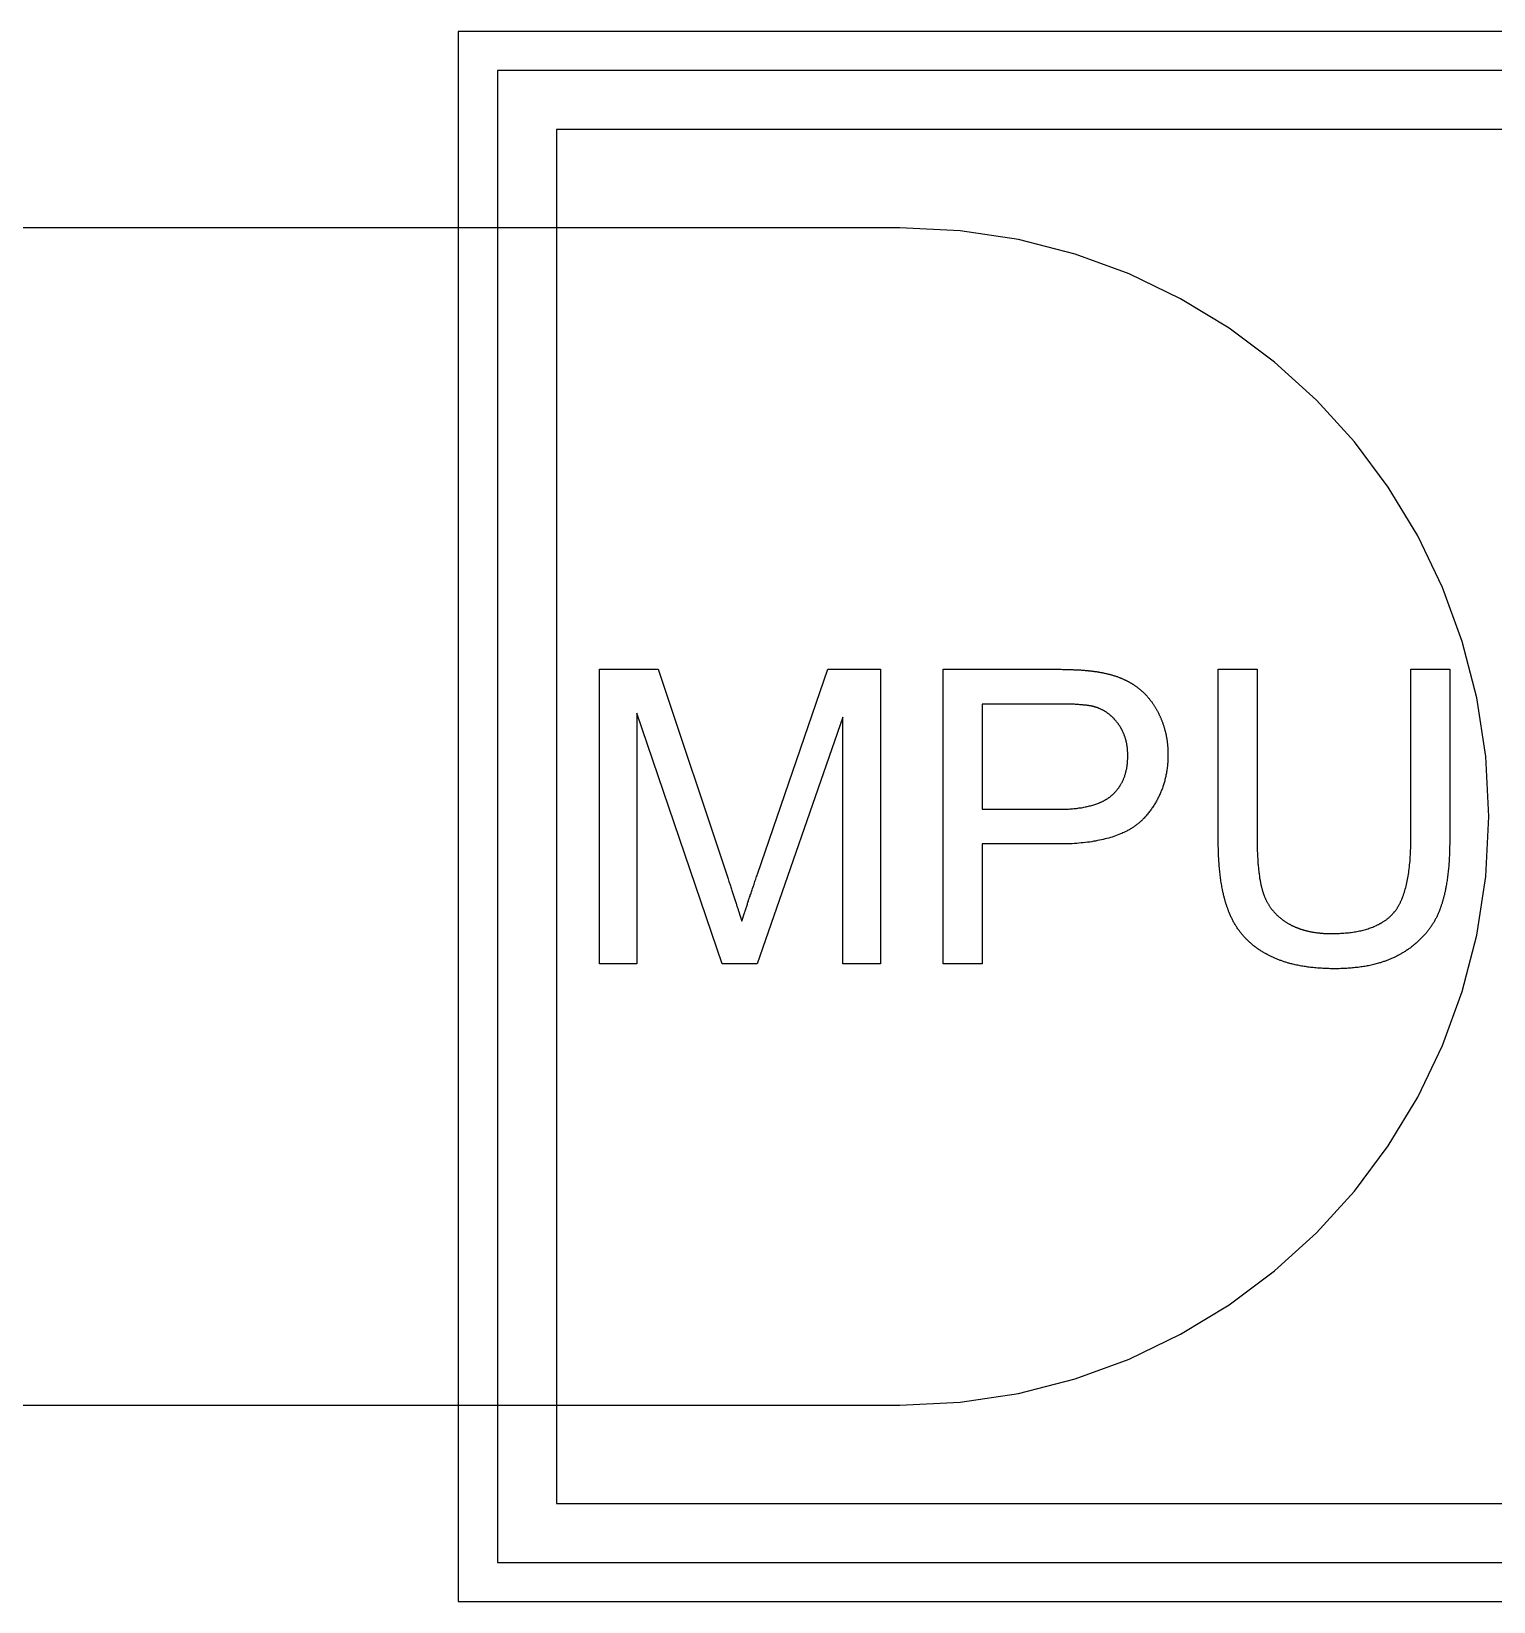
# Model space of a CAD drawing. Extents: x -115 to 95, y -60 to 60.
# Drawn here: x -4.85 to 10.05, y -8 to 8 of the extents above; entities that cross this region are included whole.
import ezdxf

# ---------------------------------------------------------------- set-up
doc = ezdxf.new("R2010")
doc.units = 0
doc.layers.add('CUT', color=1, linetype='Continuous')
doc.layers.add('ENGRAVE', color=5, linetype='Continuous')

msp = doc.modelspace()

# ---------------------------------------------------------------- linework, layer by layer
at = {"layer": 'CUT', "color": 1}
msp.add_lwpolyline([(-24, -6), (4, -6), (4, -6), (4.613, -5.969), (5.209, -5.878), (5.784, -5.73), (6.335, -5.528), (6.86, -5.276), (7.355, -4.975), (7.817, -4.63), (8.243, -4.243), (8.63, -3.817), (8.975, -3.355), (9.276, -2.86), (9.528, -2.335), (9.73, -1.784), (9.878, -1.209), (9.969, -0.613), (10, 0), (9.969, 0.613), (9.878, 1.209), (9.73, 1.784), (9.528, 2.335), (9.276, 2.86), (8.975, 3.355), (8.63, 3.817), (8.243, 4.243), (7.817, 4.63), (7.355, 4.975), (6.86, 5.276), (6.335, 5.528), (5.784, 5.73), (5.209, 5.878), (4.613, 5.969), (4, 6), (-24, 6)], dxfattribs=at)
at = {"layer": 'ENGRAVE', "color": 5}
for points in [[(20.5, 8), (-0.5, 8), (-0.5, -8), (20.5, -8), (20.5, 8)], [(20.1, 7.6), (-0.1, 7.6), (-0.1, -7.6), (20.1, -7.6), (20.1, 7.6)]]:
    msp.add_lwpolyline(points, close=True, dxfattribs=at)
for points in [[(19.5, 7), (0.5, 7)], [(0.5, 7), (0.5, -7)], [(0.938, -1.5), (0.938, 1.5)], [(0.938, 1.5), (1.535, 1.5)], [(1.535, 1.5), (2.245, -0.624)], [(2.548, -0.587), (3.266, 1.5)], [(3.266, 1.5), (3.8, 1.5)], [(3.8, 1.5), (3.8, -1.5)], [(4.441, -1.5), (4.441, 1.5)], [(4.441, 1.5), (5.573, 1.5)], [(5.573, 1.5), (5.585, 1.5), (5.597, 1.5), (5.609, 1.5), (5.62, 1.5), (5.632, 1.5), (5.644, 1.5), (5.655, 1.499), (5.666, 1.499), (5.677, 1.499), (5.688, 1.499), (5.699, 1.499), (5.71, 1.498), (5.721, 1.498), (5.731, 1.498), (5.742, 1.497), (5.752, 1.497), (5.762, 1.497), (5.773, 1.496), (5.783, 1.496), (5.792, 1.495), (5.802, 1.495), (5.812, 1.494), (5.821, 1.494), (5.831, 1.493), (5.84, 1.493), (5.849, 1.492), (5.858, 1.491), (5.867, 1.491), (5.877, 1.49), (5.886, 1.489), (5.895, 1.488), (5.902, 1.488), (5.908, 1.487), (5.912, 1.487), (5.916, 1.487), (5.92, 1.486), (5.924, 1.486), (5.928, 1.485), (5.932, 1.485), (5.937, 1.484), (5.941, 1.484), (5.945, 1.483), (5.949, 1.483), (5.954, 1.482), (5.958, 1.482), (5.962, 1.481), (5.966, 1.481), (5.97, 1.48), (5.974, 1.48), (5.978, 1.479), (5.981, 1.479), (5.985, 1.478), (5.989, 1.478), (5.993, 1.477), (5.997, 1.477), (6, 1.476), (6.004, 1.476), (6.008, 1.475), (6.011, 1.474), (6.015, 1.474), (6.019, 1.473), (6.022, 1.473), (6.026, 1.472), (6.029, 1.471)], [(6.029, 1.471), (6.037, 1.47), (6.044, 1.469), (6.052, 1.467), (6.059, 1.466), (6.067, 1.465), (6.074, 1.463), (6.081, 1.461), (6.089, 1.46), (6.096, 1.458), (6.103, 1.457), (6.11, 1.455), (6.117, 1.453), (6.124, 1.451), (6.131, 1.45), (6.138, 1.448), (6.145, 1.446), (6.152, 1.444), (6.159, 1.442), (6.166, 1.44), (6.173, 1.438), (6.18, 1.436), (6.186, 1.434), (6.193, 1.432), (6.2, 1.429), (6.206, 1.427), (6.213, 1.425), (6.219, 1.422), (6.226, 1.42), (6.232, 1.418), (6.239, 1.415), (6.245, 1.413), (6.251, 1.41), (6.256, 1.408), (6.261, 1.406), (6.266, 1.404), (6.271, 1.402), (6.276, 1.4), (6.281, 1.397), (6.286, 1.395), (6.291, 1.393), (6.296, 1.39), (6.3, 1.388), (6.305, 1.386), (6.31, 1.383), (6.315, 1.381), (6.319, 1.379), (6.324, 1.376), (6.329, 1.374), (6.333, 1.371), (6.338, 1.369), (6.343, 1.366), (6.347, 1.363), (6.352, 1.361), (6.356, 1.358), (6.361, 1.355), (6.365, 1.353), (6.369, 1.35), (6.374, 1.347), (6.378, 1.344), (6.382, 1.342), (6.387, 1.339), (6.391, 1.336), (6.395, 1.333), (6.399, 1.33)], [(7.242, -0.233), (7.242, 1.5)], [(7.242, 1.5), (7.639, 1.5)], [(7.639, 1.5), (7.639, -0.231)], [(9.205, 1.5), (9.602, 1.5)], [(9.205, -0.231), (9.205, 1.5)], [(9.602, 1.5), (9.602, -0.233)], [(6.399, 1.33), (6.404, 1.327), (6.408, 1.324), (6.412, 1.321), (6.417, 1.318), (6.421, 1.315), (6.425, 1.312), (6.429, 1.308), (6.433, 1.305), (6.438, 1.302), (6.442, 1.299), (6.446, 1.295), (6.45, 1.292), (6.454, 1.288), (6.458, 1.285), (6.462, 1.281), (6.466, 1.278), (6.47, 1.274), (6.474, 1.271), (6.478, 1.267), (6.481, 1.263), (6.485, 1.26), (6.489, 1.256), (6.493, 1.252), (6.497, 1.248), (6.5, 1.244), (6.504, 1.24), (6.508, 1.236), (6.512, 1.233), (6.515, 1.229), (6.519, 1.225), (6.522, 1.221), (6.526, 1.216), (6.53, 1.212), (6.534, 1.207), (6.538, 1.202), (6.542, 1.197), (6.546, 1.192), (6.55, 1.187), (6.554, 1.182), (6.557, 1.177), (6.561, 1.172), (6.565, 1.167), (6.569, 1.162), (6.572, 1.156), (6.576, 1.151), (6.579, 1.146), (6.583, 1.14), (6.587, 1.135), (6.59, 1.129), (6.594, 1.124), (6.597, 1.118), (6.6, 1.113), (6.604, 1.107), (6.607, 1.101), (6.61, 1.096), (6.614, 1.09), (6.617, 1.084), (6.62, 1.078), (6.623, 1.072), (6.627, 1.066), (6.63, 1.06), (6.633, 1.054), (6.636, 1.048), (6.639, 1.042)], [(5.605, 1.146), (4.838, 1.146)], [(4.838, 1.146), (4.838, 0.074)], [(5.976, 1.119), (5.974, 1.12), (5.972, 1.12), (5.97, 1.121), (5.969, 1.121), (5.967, 1.122), (5.965, 1.122), (5.963, 1.123), (5.961, 1.123), (5.959, 1.123), (5.957, 1.124), (5.955, 1.124), (5.953, 1.125), (5.951, 1.125), (5.949, 1.125), (5.947, 1.126), (5.945, 1.126), (5.943, 1.127), (5.94, 1.127), (5.938, 1.127), (5.936, 1.128), (5.934, 1.128), (5.931, 1.129), (5.929, 1.129), (5.927, 1.129), (5.924, 1.13), (5.922, 1.13), (5.919, 1.13), (5.917, 1.131), (5.915, 1.131), (5.913, 1.131), (5.911, 1.132), (5.907, 1.132), (5.902, 1.133), (5.895, 1.134), (5.887, 1.134), (5.879, 1.135), (5.871, 1.136), (5.864, 1.137), (5.856, 1.138), (5.848, 1.138), (5.84, 1.139), (5.832, 1.139), (5.823, 1.14), (5.815, 1.141), (5.806, 1.141), (5.797, 1.142), (5.788, 1.142), (5.778, 1.143), (5.769, 1.143), (5.759, 1.143), (5.749, 1.144), (5.739, 1.144), (5.729, 1.144), (5.719, 1.145), (5.708, 1.145), (5.697, 1.145), (5.687, 1.145), (5.675, 1.145), (5.664, 1.146), (5.653, 1.146), (5.641, 1.146), (5.629, 1.146), (5.617, 1.146), (5.605, 1.146)], [(2.188, -1.5), (1.32, 1.054)], [(1.32, 1.054), (1.32, -1.5)], [(3.418, 1.011), (2.546, -1.5)], [(3.418, -1.5), (3.418, 1.011)], [(6.225, 0.941), (6.222, 0.946), (6.219, 0.95), (6.216, 0.954), (6.213, 0.958), (6.21, 0.962), (6.207, 0.966), (6.204, 0.97), (6.201, 0.974), (6.197, 0.978), (6.194, 0.982), (6.191, 0.985), (6.188, 0.989), (6.184, 0.993), (6.181, 0.997), (6.177, 1), (6.174, 1.004), (6.171, 1.007), (6.167, 1.011), (6.163, 1.014), (6.16, 1.017), (6.156, 1.021), (6.153, 1.024), (6.149, 1.027), (6.145, 1.03), (6.142, 1.034), (6.138, 1.037), (6.134, 1.04), (6.13, 1.043), (6.126, 1.046), (6.123, 1.049), (6.119, 1.051), (6.115, 1.054), (6.111, 1.057), (6.107, 1.06), (6.103, 1.062), (6.099, 1.065), (6.095, 1.067), (6.091, 1.07), (6.087, 1.072), (6.083, 1.075), (6.079, 1.077), (6.075, 1.079), (6.07, 1.082), (6.066, 1.084), (6.062, 1.086), (6.058, 1.088), (6.053, 1.09), (6.049, 1.092), (6.045, 1.094), (6.04, 1.096), (6.036, 1.098), (6.031, 1.1), (6.027, 1.102), (6.022, 1.104), (6.018, 1.106), (6.013, 1.107), (6.009, 1.109), (6.004, 1.111), (5.999, 1.112), (5.995, 1.114), (5.99, 1.115), (5.985, 1.117), (5.981, 1.118), (5.976, 1.119)], [(6.639, 1.042), (6.642, 1.036), (6.644, 1.03), (6.647, 1.025), (6.65, 1.019), (6.652, 1.013), (6.655, 1.008), (6.657, 1.002), (6.66, 0.996), (6.662, 0.99), (6.664, 0.985), (6.667, 0.979), (6.669, 0.973), (6.671, 0.967), (6.674, 0.961), (6.676, 0.956), (6.678, 0.95), (6.68, 0.944), (6.682, 0.938), (6.684, 0.932), (6.686, 0.926), (6.688, 0.92), (6.69, 0.914), (6.692, 0.908), (6.693, 0.902), (6.695, 0.896), (6.697, 0.89), (6.699, 0.884), (6.7, 0.878), (6.702, 0.872), (6.703, 0.866), (6.705, 0.86), (6.706, 0.853), (6.708, 0.847), (6.709, 0.84), (6.711, 0.834), (6.712, 0.827), (6.713, 0.82), (6.715, 0.813), (6.716, 0.807), (6.717, 0.8), (6.718, 0.793), (6.719, 0.786), (6.72, 0.78), (6.721, 0.773), (6.722, 0.766), (6.723, 0.759), (6.724, 0.752), (6.725, 0.745), (6.725, 0.738), (6.726, 0.731), (6.727, 0.725), (6.727, 0.718), (6.728, 0.711), (6.728, 0.704), (6.729, 0.697), (6.729, 0.689), (6.73, 0.682), (6.73, 0.675), (6.73, 0.668), (6.731, 0.661), (6.731, 0.654), (6.731, 0.647), (6.731, 0.64), (6.731, 0.632)], [(6.322, 0.62), (6.322, 0.626), (6.321, 0.633), (6.321, 0.639), (6.321, 0.645), (6.321, 0.651), (6.321, 0.657), (6.32, 0.663), (6.32, 0.669), (6.319, 0.675), (6.319, 0.681), (6.318, 0.687), (6.318, 0.693), (6.317, 0.699), (6.316, 0.705), (6.316, 0.711), (6.315, 0.717), (6.314, 0.722), (6.313, 0.728), (6.312, 0.734), (6.311, 0.74), (6.31, 0.745), (6.309, 0.751), (6.307, 0.757), (6.306, 0.762), (6.305, 0.768), (6.304, 0.773), (6.302, 0.778), (6.301, 0.784), (6.299, 0.79), (6.297, 0.795), (6.296, 0.8), (6.294, 0.805), (6.293, 0.81), (6.291, 0.815), (6.289, 0.819), (6.288, 0.824), (6.286, 0.828), (6.284, 0.833), (6.283, 0.837), (6.281, 0.842), (6.279, 0.846), (6.277, 0.85), (6.275, 0.855), (6.273, 0.859), (6.271, 0.864), (6.269, 0.868), (6.267, 0.872), (6.265, 0.876), (6.263, 0.881), (6.261, 0.885), (6.258, 0.889), (6.256, 0.893), (6.254, 0.897), (6.251, 0.901), (6.249, 0.906), (6.247, 0.91), (6.244, 0.914), (6.242, 0.918), (6.239, 0.922), (6.236, 0.926), (6.234, 0.93), (6.231, 0.934), (6.228, 0.937), (6.225, 0.941)], [(6.16, 0.217), (6.164, 0.221), (6.169, 0.225), (6.173, 0.229), (6.178, 0.234), (6.182, 0.238), (6.186, 0.242), (6.19, 0.247), (6.195, 0.251), (6.199, 0.255), (6.203, 0.26), (6.206, 0.264), (6.21, 0.269), (6.214, 0.274), (6.218, 0.278), (6.221, 0.283), (6.225, 0.288), (6.229, 0.293), (6.232, 0.298), (6.235, 0.303), (6.239, 0.308), (6.242, 0.313), (6.245, 0.318), (6.248, 0.323), (6.251, 0.328), (6.254, 0.333), (6.257, 0.339), (6.26, 0.344), (6.263, 0.349), (6.266, 0.354), (6.268, 0.36), (6.271, 0.365), (6.273, 0.371), (6.276, 0.377), (6.279, 0.384), (6.282, 0.391), (6.285, 0.398), (6.287, 0.405), (6.29, 0.412), (6.292, 0.42), (6.294, 0.427), (6.297, 0.434), (6.299, 0.441), (6.301, 0.449), (6.303, 0.456), (6.305, 0.464), (6.306, 0.471), (6.308, 0.479), (6.31, 0.487), (6.311, 0.495), (6.312, 0.503), (6.314, 0.51), (6.315, 0.518), (6.316, 0.527), (6.317, 0.535), (6.318, 0.543), (6.319, 0.551), (6.319, 0.56), (6.32, 0.568), (6.32, 0.577), (6.321, 0.585), (6.321, 0.594), (6.321, 0.602), (6.322, 0.611), (6.322, 0.62)], [(6.731, 0.632), (6.731, 0.62), (6.731, 0.608), (6.73, 0.596), (6.73, 0.584), (6.729, 0.572), (6.729, 0.56), (6.728, 0.548), (6.727, 0.536), (6.726, 0.524), (6.725, 0.512), (6.723, 0.501), (6.722, 0.489), (6.72, 0.477), (6.719, 0.466), (6.717, 0.454), (6.715, 0.443), (6.713, 0.432), (6.71, 0.42), (6.708, 0.409), (6.706, 0.398), (6.703, 0.387), (6.7, 0.376), (6.698, 0.365), (6.695, 0.354), (6.692, 0.343), (6.688, 0.333), (6.685, 0.322), (6.681, 0.311), (6.678, 0.301), (6.674, 0.29), (6.67, 0.279), (6.666, 0.269), (6.662, 0.259), (6.658, 0.25), (6.654, 0.24), (6.65, 0.231), (6.646, 0.221), (6.642, 0.212), (6.637, 0.202), (6.632, 0.193), (6.628, 0.183), (6.623, 0.174), (6.618, 0.165), (6.613, 0.156), (6.607, 0.147), (6.602, 0.138), (6.597, 0.129), (6.591, 0.12), (6.586, 0.111), (6.58, 0.102), (6.574, 0.093), (6.568, 0.084), (6.562, 0.076), (6.556, 0.067), (6.549, 0.058), (6.543, 0.05), (6.536, 0.041), (6.53, 0.033), (6.523, 0.025), (6.516, 0.016), (6.509, 0.008), (6.502, 0), (6.495, -0.008), (6.487, -0.016)], [(5.614, 0.074), (5.629, 0.074), (5.644, 0.074), (5.659, 0.074), (5.674, 0.075), (5.688, 0.075), (5.703, 0.076), (5.717, 0.076), (5.731, 0.077), (5.745, 0.078), (5.759, 0.079), (5.772, 0.081), (5.785, 0.082), (5.799, 0.083), (5.812, 0.085), (5.824, 0.087), (5.837, 0.088), (5.85, 0.09), (5.862, 0.092), (5.874, 0.094), (5.886, 0.097), (5.898, 0.099), (5.909, 0.101), (5.921, 0.104), (5.932, 0.107), (5.943, 0.109), (5.953, 0.112), (5.964, 0.115), (5.975, 0.119), (5.986, 0.122), (5.996, 0.126), (6.006, 0.129), (6.015, 0.132), (6.022, 0.135), (6.027, 0.137), (6.032, 0.139), (6.036, 0.141), (6.041, 0.143), (6.046, 0.145), (6.051, 0.148), (6.057, 0.15), (6.062, 0.152), (6.067, 0.155), (6.071, 0.157), (6.076, 0.16), (6.081, 0.162), (6.085, 0.165), (6.09, 0.167), (6.095, 0.17), (6.099, 0.173), (6.104, 0.175), (6.108, 0.178), (6.112, 0.181), (6.117, 0.184), (6.121, 0.187), (6.125, 0.189), (6.129, 0.192), (6.133, 0.195), (6.137, 0.198), (6.141, 0.201), (6.145, 0.204), (6.149, 0.207), (6.153, 0.211), (6.156, 0.214), (6.16, 0.217)], [(4.838, 0.074), (5.614, 0.074)], [(6.487, -0.016), (6.482, -0.022), (6.476, -0.028), (6.47, -0.034), (6.465, -0.04), (6.459, -0.045), (6.453, -0.051), (6.447, -0.056), (6.44, -0.062), (6.434, -0.067), (6.427, -0.073), (6.421, -0.078), (6.414, -0.083), (6.408, -0.088), (6.401, -0.093), (6.394, -0.098), (6.387, -0.103), (6.38, -0.108), (6.372, -0.113), (6.365, -0.117), (6.358, -0.122), (6.35, -0.127), (6.343, -0.131), (6.335, -0.135), (6.327, -0.14), (6.319, -0.144), (6.31, -0.149), (6.302, -0.153), (6.294, -0.157), (6.287, -0.16), (6.28, -0.164), (6.271, -0.168), (6.261, -0.172), (6.247, -0.178), (6.231, -0.185), (6.214, -0.191), (6.196, -0.198), (6.179, -0.204), (6.162, -0.209), (6.145, -0.215), (6.127, -0.22), (6.109, -0.225), (6.091, -0.229), (6.072, -0.234), (6.053, -0.238), (6.034, -0.242), (6.014, -0.246), (5.994, -0.25), (5.974, -0.253), (5.954, -0.257), (5.933, -0.26), (5.912, -0.263), (5.89, -0.265), (5.868, -0.268), (5.846, -0.27), (5.824, -0.272), (5.801, -0.274), (5.778, -0.275), (5.754, -0.277), (5.731, -0.278), (5.707, -0.279), (5.682, -0.279), (5.657, -0.28), (5.632, -0.28), (5.607, -0.28)], [(5.607, -0.28), (4.838, -0.28)], [(4.838, -0.28), (4.838, -1.5)], [(7.357, -0.986), (7.354, -0.98), (7.352, -0.973), (7.349, -0.966), (7.346, -0.959), (7.344, -0.952), (7.341, -0.945), (7.339, -0.938), (7.336, -0.931), (7.334, -0.924), (7.331, -0.917), (7.329, -0.91), (7.326, -0.902), (7.324, -0.895), (7.322, -0.887), (7.319, -0.88), (7.317, -0.872), (7.315, -0.865), (7.313, -0.857), (7.311, -0.849), (7.309, -0.842), (7.306, -0.834), (7.304, -0.826), (7.302, -0.818), (7.3, -0.81), (7.298, -0.802), (7.296, -0.793), (7.295, -0.785), (7.293, -0.777), (7.291, -0.77), (7.29, -0.762), (7.288, -0.754), (7.286, -0.744), (7.283, -0.731), (7.281, -0.718), (7.278, -0.703), (7.276, -0.688), (7.273, -0.673), (7.271, -0.659), (7.269, -0.645), (7.267, -0.63), (7.265, -0.615), (7.263, -0.6), (7.261, -0.585), (7.259, -0.57), (7.258, -0.555), (7.256, -0.539), (7.255, -0.523), (7.253, -0.507), (7.252, -0.491), (7.251, -0.475), (7.25, -0.459), (7.249, -0.442), (7.248, -0.426), (7.247, -0.409), (7.246, -0.392), (7.245, -0.375), (7.245, -0.358), (7.244, -0.341), (7.244, -0.323), (7.243, -0.305), (7.243, -0.288), (7.243, -0.27), (7.243, -0.251), (7.242, -0.233)], [(7.639, -0.231), (7.64, -0.247), (7.64, -0.263), (7.64, -0.279), (7.64, -0.295), (7.64, -0.31), (7.641, -0.325), (7.641, -0.34), (7.641, -0.355), (7.642, -0.37), (7.643, -0.384), (7.643, -0.399), (7.644, -0.413), (7.645, -0.427), (7.646, -0.441), (7.646, -0.454), (7.647, -0.468), (7.648, -0.481), (7.649, -0.494), (7.651, -0.507), (7.652, -0.52), (7.653, -0.532), (7.654, -0.545), (7.656, -0.557), (7.657, -0.569), (7.659, -0.581), (7.66, -0.592), (7.662, -0.604), (7.664, -0.615), (7.665, -0.627), (7.667, -0.639), (7.669, -0.65), (7.671, -0.659), (7.672, -0.666), (7.673, -0.671), (7.674, -0.676), (7.675, -0.68), (7.676, -0.685), (7.677, -0.69), (7.678, -0.695), (7.679, -0.701), (7.681, -0.706), (7.682, -0.711), (7.683, -0.716), (7.684, -0.721), (7.685, -0.725), (7.686, -0.73), (7.688, -0.735), (7.689, -0.74), (7.69, -0.744), (7.692, -0.749), (7.693, -0.753), (7.694, -0.758), (7.695, -0.762), (7.697, -0.767), (7.698, -0.771), (7.7, -0.775), (7.701, -0.78), (7.702, -0.784), (7.704, -0.788), (7.705, -0.792), (7.707, -0.796), (7.708, -0.8), (7.71, -0.804), (7.711, -0.808)], [(9.019, -0.995), (9.022, -0.99), (9.026, -0.986), (9.03, -0.982), (9.034, -0.978), (9.037, -0.973), (9.041, -0.969), (9.044, -0.964), (9.048, -0.96), (9.051, -0.955), (9.055, -0.95), (9.058, -0.946), (9.061, -0.941), (9.065, -0.936), (9.068, -0.931), (9.071, -0.926), (9.074, -0.92), (9.078, -0.915), (9.081, -0.91), (9.084, -0.904), (9.087, -0.899), (9.09, -0.893), (9.093, -0.888), (9.096, -0.882), (9.099, -0.876), (9.101, -0.87), (9.104, -0.863), (9.107, -0.857), (9.11, -0.852), (9.112, -0.847), (9.114, -0.842), (9.117, -0.835), (9.12, -0.827), (9.125, -0.815), (9.13, -0.801), (9.135, -0.786), (9.14, -0.771), (9.145, -0.755), (9.149, -0.74), (9.153, -0.725), (9.157, -0.709), (9.161, -0.693), (9.165, -0.677), (9.168, -0.66), (9.172, -0.643), (9.175, -0.625), (9.178, -0.607), (9.181, -0.589), (9.184, -0.571), (9.186, -0.552), (9.189, -0.533), (9.191, -0.513), (9.193, -0.494), (9.195, -0.474), (9.197, -0.453), (9.198, -0.432), (9.2, -0.411), (9.201, -0.39), (9.202, -0.368), (9.203, -0.346), (9.204, -0.324), (9.204, -0.301), (9.205, -0.278), (9.205, -0.255), (9.205, -0.231)], [(9.602, -0.233), (9.602, -0.25), (9.602, -0.268), (9.602, -0.285), (9.601, -0.302), (9.601, -0.318), (9.601, -0.335), (9.6, -0.351), (9.6, -0.368), (9.599, -0.384), (9.598, -0.4), (9.597, -0.416), (9.597, -0.431), (9.596, -0.447), (9.595, -0.463), (9.594, -0.478), (9.592, -0.493), (9.591, -0.508), (9.59, -0.523), (9.588, -0.538), (9.587, -0.553), (9.585, -0.567), (9.584, -0.582), (9.582, -0.596), (9.58, -0.61), (9.579, -0.624), (9.577, -0.637), (9.575, -0.651), (9.573, -0.665), (9.57, -0.679), (9.568, -0.693), (9.566, -0.706), (9.563, -0.718), (9.562, -0.728), (9.56, -0.736), (9.559, -0.743), (9.557, -0.75), (9.556, -0.758), (9.554, -0.766), (9.552, -0.774), (9.55, -0.782), (9.549, -0.789), (9.547, -0.797), (9.545, -0.805), (9.543, -0.812), (9.541, -0.82), (9.539, -0.827), (9.537, -0.834), (9.535, -0.842), (9.533, -0.849), (9.531, -0.856), (9.529, -0.863), (9.527, -0.871), (9.525, -0.878), (9.523, -0.885), (9.521, -0.892), (9.518, -0.898), (9.516, -0.905), (9.514, -0.912), (9.512, -0.919), (9.509, -0.925), (9.507, -0.932), (9.505, -0.939), (9.502, -0.945), (9.5, -0.952)], [(2.245, -0.624), (2.249, -0.636), (2.253, -0.649), (2.257, -0.661), (2.261, -0.673), (2.265, -0.685), (2.269, -0.696), (2.273, -0.708), (2.277, -0.719), (2.28, -0.731), (2.284, -0.742), (2.288, -0.753), (2.291, -0.764), (2.295, -0.775), (2.298, -0.785), (2.302, -0.796), (2.305, -0.806), (2.308, -0.816), (2.312, -0.827), (2.315, -0.837), (2.318, -0.846), (2.321, -0.856), (2.324, -0.866), (2.328, -0.875), (2.33, -0.885), (2.333, -0.894), (2.336, -0.903), (2.339, -0.911), (2.342, -0.921), (2.345, -0.93), (2.348, -0.939), (2.351, -0.948), (2.353, -0.955), (2.355, -0.96), (2.356, -0.964), (2.357, -0.967), (2.358, -0.971), (2.359, -0.974), (2.36, -0.978), (2.362, -0.982), (2.363, -0.986), (2.364, -0.99), (2.365, -0.994), (2.366, -0.997), (2.368, -1.001), (2.369, -1.005), (2.37, -1.008), (2.371, -1.012), (2.372, -1.015), (2.373, -1.019), (2.374, -1.023), (2.375, -1.026), (2.377, -1.029), (2.378, -1.033), (2.379, -1.036), (2.38, -1.04), (2.381, -1.043), (2.382, -1.046), (2.383, -1.049), (2.384, -1.053), (2.385, -1.056), (2.386, -1.059), (2.387, -1.062), (2.388, -1.065), (2.388, -1.068)], [(2.388, -1.068), (2.39, -1.065), (2.391, -1.061), (2.392, -1.058), (2.393, -1.054), (2.394, -1.05), (2.395, -1.047), (2.396, -1.043), (2.398, -1.039), (2.399, -1.036), (2.4, -1.032), (2.401, -1.028), (2.402, -1.024), (2.404, -1.02), (2.405, -1.016), (2.406, -1.012), (2.407, -1.008), (2.409, -1.004), (2.41, -1), (2.411, -0.996), (2.413, -0.992), (2.414, -0.988), (2.415, -0.984), (2.417, -0.98), (2.418, -0.975), (2.42, -0.971), (2.421, -0.966), (2.422, -0.962), (2.424, -0.958), (2.425, -0.954), (2.426, -0.95), (2.428, -0.946), (2.43, -0.94), (2.432, -0.932), (2.435, -0.923), (2.438, -0.913), (2.442, -0.903), (2.445, -0.893), (2.448, -0.884), (2.451, -0.874), (2.455, -0.864), (2.458, -0.854), (2.461, -0.844), (2.465, -0.834), (2.468, -0.823), (2.472, -0.813), (2.475, -0.802), (2.479, -0.791), (2.483, -0.78), (2.486, -0.769), (2.49, -0.758), (2.494, -0.747), (2.498, -0.735), (2.502, -0.724), (2.506, -0.712), (2.51, -0.7), (2.514, -0.688), (2.518, -0.676), (2.522, -0.664), (2.526, -0.651), (2.531, -0.639), (2.535, -0.626), (2.539, -0.613), (2.544, -0.6), (2.548, -0.587)], [(7.711, -0.808), (7.713, -0.814), (7.716, -0.82), (7.718, -0.825), (7.721, -0.831), (7.723, -0.836), (7.726, -0.842), (7.728, -0.847), (7.731, -0.853), (7.734, -0.858), (7.736, -0.863), (7.739, -0.869), (7.742, -0.874), (7.745, -0.879), (7.748, -0.884), (7.751, -0.889), (7.754, -0.894), (7.757, -0.899), (7.76, -0.904), (7.763, -0.909), (7.766, -0.914), (7.77, -0.919), (7.773, -0.924), (7.776, -0.929), (7.78, -0.933), (7.783, -0.938), (7.787, -0.943), (7.79, -0.947), (7.794, -0.952), (7.798, -0.957), (7.801, -0.961), (7.805, -0.966), (7.809, -0.97), (7.813, -0.974), (7.817, -0.979), (7.821, -0.983), (7.825, -0.988), (7.829, -0.992), (7.834, -0.996), (7.838, -1.001), (7.842, -1.005), (7.846, -1.009), (7.851, -1.013), (7.855, -1.017), (7.86, -1.021), (7.864, -1.025), (7.869, -1.029), (7.874, -1.033), (7.878, -1.037), (7.883, -1.041), (7.888, -1.044), (7.893, -1.048), (7.898, -1.052), (7.903, -1.055), (7.908, -1.059), (7.913, -1.063), (7.918, -1.066), (7.923, -1.07), (7.928, -1.073), (7.934, -1.076), (7.939, -1.08), (7.944, -1.083), (7.95, -1.086), (7.955, -1.09), (7.961, -1.093)], [(9.5, -0.952), (9.497, -0.959), (9.493, -0.967), (9.49, -0.975), (9.487, -0.983), (9.484, -0.99), (9.48, -0.998), (9.477, -1.006), (9.473, -1.013), (9.469, -1.021), (9.466, -1.028), (9.462, -1.036), (9.458, -1.043), (9.454, -1.05), (9.45, -1.058), (9.446, -1.065), (9.442, -1.072), (9.438, -1.079), (9.433, -1.086), (9.429, -1.094), (9.424, -1.101), (9.42, -1.108), (9.415, -1.115), (9.411, -1.121), (9.406, -1.128), (9.401, -1.135), (9.396, -1.142), (9.391, -1.149), (9.386, -1.155), (9.381, -1.162), (9.376, -1.168), (9.371, -1.175), (9.365, -1.182), (9.36, -1.189), (9.354, -1.196), (9.347, -1.203), (9.341, -1.21), (9.335, -1.217), (9.328, -1.224), (9.322, -1.231), (9.315, -1.238), (9.308, -1.244), (9.301, -1.251), (9.295, -1.258), (9.288, -1.264), (9.281, -1.271), (9.273, -1.278), (9.266, -1.284), (9.259, -1.29), (9.251, -1.297), (9.244, -1.303), (9.236, -1.309), (9.229, -1.315), (9.221, -1.322), (9.213, -1.328), (9.205, -1.334), (9.197, -1.34), (9.189, -1.345), (9.181, -1.351), (9.172, -1.357), (9.164, -1.363), (9.155, -1.369), (9.147, -1.374), (9.138, -1.38), (9.129, -1.385)], [(7.74, -1.406), (7.731, -1.401), (7.723, -1.396), (7.715, -1.392), (7.706, -1.387), (7.698, -1.382), (7.69, -1.377), (7.682, -1.372), (7.674, -1.367), (7.667, -1.362), (7.659, -1.357), (7.651, -1.351), (7.643, -1.346), (7.636, -1.341), (7.629, -1.335), (7.621, -1.33), (7.614, -1.324), (7.607, -1.318), (7.599, -1.313), (7.592, -1.307), (7.585, -1.301), (7.579, -1.295), (7.572, -1.289), (7.565, -1.283), (7.558, -1.277), (7.552, -1.271), (7.545, -1.264), (7.539, -1.258), (7.532, -1.252), (7.526, -1.245), (7.52, -1.239), (7.514, -1.232), (7.508, -1.226), (7.502, -1.219), (7.496, -1.212), (7.49, -1.206), (7.485, -1.199), (7.479, -1.192), (7.474, -1.186), (7.468, -1.179), (7.463, -1.172), (7.458, -1.165), (7.453, -1.158), (7.447, -1.15), (7.442, -1.143), (7.437, -1.136), (7.433, -1.129), (7.428, -1.121), (7.423, -1.114), (7.418, -1.106), (7.414, -1.099), (7.409, -1.091), (7.405, -1.083), (7.4, -1.076), (7.396, -1.068), (7.392, -1.06), (7.388, -1.052), (7.384, -1.044), (7.38, -1.036), (7.376, -1.028), (7.372, -1.02), (7.368, -1.011), (7.364, -1.003), (7.361, -0.995), (7.357, -0.986)], [(7.961, -1.093), (7.966, -1.096), (7.971, -1.098), (7.976, -1.101), (7.981, -1.104), (7.986, -1.106), (7.991, -1.109), (7.996, -1.111), (8.001, -1.114), (8.006, -1.116), (8.012, -1.119), (8.017, -1.121), (8.022, -1.123), (8.028, -1.126), (8.033, -1.128), (8.038, -1.13), (8.044, -1.132), (8.049, -1.135), (8.055, -1.137), (8.06, -1.139), (8.066, -1.141), (8.071, -1.143), (8.077, -1.145), (8.082, -1.147), (8.088, -1.148), (8.094, -1.15), (8.1, -1.152), (8.105, -1.154), (8.111, -1.156), (8.116, -1.157), (8.122, -1.159), (8.128, -1.16), (8.134, -1.162), (8.141, -1.164), (8.149, -1.166), (8.156, -1.168), (8.164, -1.169), (8.172, -1.171), (8.18, -1.173), (8.187, -1.174), (8.195, -1.176), (8.203, -1.177), (8.21, -1.178), (8.218, -1.18), (8.226, -1.181), (8.234, -1.182), (8.242, -1.183), (8.25, -1.184), (8.258, -1.185), (8.267, -1.186), (8.275, -1.187), (8.283, -1.188), (8.291, -1.189), (8.3, -1.189), (8.308, -1.19), (8.317, -1.191), (8.325, -1.191), (8.334, -1.192), (8.342, -1.192), (8.351, -1.192), (8.359, -1.193), (8.368, -1.193), (8.377, -1.193), (8.386, -1.193), (8.395, -1.193)], [(8.395, -1.193), (8.411, -1.193), (8.428, -1.193), (8.444, -1.192), (8.461, -1.192), (8.477, -1.191), (8.493, -1.19), (8.508, -1.189), (8.524, -1.188), (8.539, -1.187), (8.554, -1.186), (8.569, -1.184), (8.584, -1.182), (8.598, -1.181), (8.613, -1.179), (8.627, -1.176), (8.641, -1.174), (8.655, -1.172), (8.668, -1.169), (8.682, -1.166), (8.695, -1.164), (8.708, -1.161), (8.721, -1.157), (8.733, -1.154), (8.746, -1.151), (8.758, -1.147), (8.77, -1.143), (8.782, -1.139), (8.794, -1.135), (8.806, -1.131), (8.818, -1.126), (8.829, -1.122), (8.839, -1.118), (8.847, -1.114), (8.854, -1.111), (8.86, -1.108), (8.866, -1.105), (8.872, -1.102), (8.878, -1.099), (8.884, -1.096), (8.891, -1.092), (8.897, -1.089), (8.903, -1.085), (8.909, -1.082), (8.915, -1.078), (8.921, -1.075), (8.927, -1.071), (8.932, -1.067), (8.938, -1.063), (8.944, -1.059), (8.949, -1.056), (8.955, -1.052), (8.96, -1.048), (8.965, -1.043), (8.971, -1.039), (8.976, -1.035), (8.981, -1.031), (8.986, -1.026), (8.991, -1.022), (8.996, -1.018), (9, -1.013), (9.005, -1.009), (9.01, -1.004), (9.014, -0.999), (9.019, -0.995)], [(8.429, -1.551), (8.414, -1.551), (8.399, -1.551), (8.384, -1.551), (8.369, -1.55), (8.354, -1.55), (8.339, -1.549), (8.325, -1.549), (8.31, -1.548), (8.296, -1.547), (8.282, -1.546), (8.267, -1.545), (8.253, -1.544), (8.239, -1.543), (8.225, -1.542), (8.211, -1.54), (8.198, -1.539), (8.184, -1.537), (8.171, -1.536), (8.157, -1.534), (8.144, -1.532), (8.131, -1.53), (8.117, -1.528), (8.104, -1.526), (8.092, -1.524), (8.079, -1.521), (8.066, -1.519), (8.054, -1.516), (8.041, -1.514), (8.028, -1.511), (8.015, -1.508), (8.003, -1.505), (7.992, -1.502), (7.982, -1.5), (7.973, -1.497), (7.965, -1.495), (7.957, -1.493), (7.949, -1.491), (7.941, -1.488), (7.932, -1.486), (7.924, -1.483), (7.915, -1.48), (7.907, -1.478), (7.899, -1.475), (7.891, -1.472), (7.883, -1.469), (7.875, -1.466), (7.867, -1.463), (7.859, -1.46), (7.851, -1.457), (7.843, -1.454), (7.836, -1.451), (7.828, -1.448), (7.82, -1.445), (7.813, -1.441), (7.805, -1.438), (7.798, -1.435), (7.79, -1.431), (7.783, -1.428), (7.776, -1.424), (7.768, -1.421), (7.761, -1.417), (7.754, -1.413), (7.747, -1.41), (7.74, -1.406)], [(9.129, -1.385), (9.122, -1.39), (9.115, -1.394), (9.108, -1.398), (9.101, -1.402), (9.094, -1.406), (9.086, -1.41), (9.079, -1.414), (9.072, -1.418), (9.064, -1.422), (9.057, -1.426), (9.049, -1.43), (9.041, -1.433), (9.034, -1.437), (9.026, -1.441), (9.018, -1.444), (9.01, -1.448), (9.002, -1.451), (8.994, -1.454), (8.986, -1.458), (8.978, -1.461), (8.97, -1.464), (8.962, -1.467), (8.954, -1.47), (8.945, -1.473), (8.937, -1.476), (8.928, -1.479), (8.92, -1.482), (8.911, -1.485), (8.903, -1.487), (8.895, -1.49), (8.886, -1.492), (8.877, -1.495), (8.865, -1.498), (8.853, -1.502), (8.84, -1.505), (8.827, -1.508), (8.814, -1.511), (8.801, -1.514), (8.788, -1.517), (8.775, -1.52), (8.762, -1.522), (8.749, -1.525), (8.736, -1.527), (8.722, -1.529), (8.709, -1.531), (8.695, -1.533), (8.681, -1.535), (8.667, -1.537), (8.653, -1.539), (8.639, -1.54), (8.625, -1.542), (8.61, -1.543), (8.596, -1.545), (8.581, -1.546), (8.567, -1.547), (8.552, -1.548), (8.537, -1.548), (8.522, -1.549), (8.507, -1.55), (8.491, -1.55), (8.476, -1.551), (8.461, -1.551), (8.445, -1.551), (8.429, -1.551)], [(1.32, -1.5), (0.938, -1.5)], [(2.546, -1.5), (2.188, -1.5)], [(3.8, -1.5), (3.418, -1.5)], [(4.838, -1.5), (4.441, -1.5)], [(0.5, -7), (19.5, -7)]]:
    msp.add_lwpolyline(points, dxfattribs=at)

doc.saveas('drawing.dxf')
